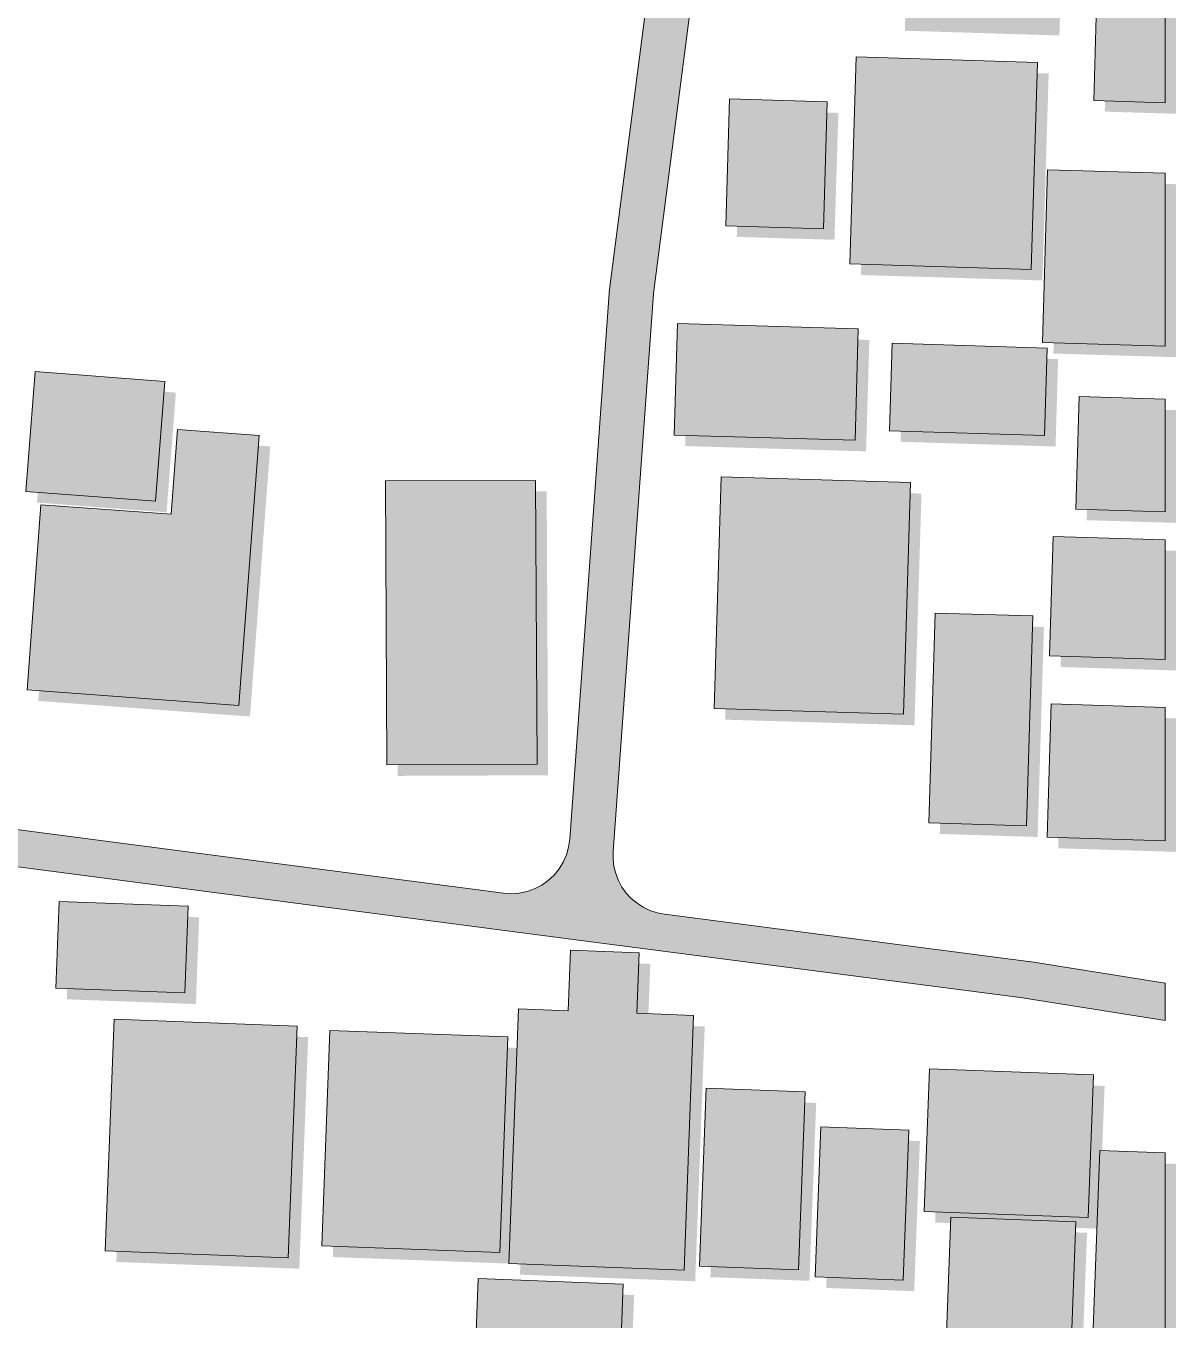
# Model space of a CAD drawing. Header units: metres. Extents: x 305859 to 307221, y 9155922 to 9156786.
# Drawn here: x 307112.7 to 307190.8, y 9156401.9 to 9156489.8 of the extents above; entities that cross this region are included whole.
import ezdxf

# ---------------------------------------------------------------- set-up
doc = ezdxf.new("R2010")
doc.units = ezdxf.units.M
for name, color, linetype, lineweight, true_color in [('B-BAYANGAN', 7, 'Continuous', 0, 0x76786c), ('J-PERKERASAN_JALAN', 7, 'Continuous', 9, 0x989896), ('K-BANGUNAN_LUAR_TAPAK', 7, 'Continuous', 9, 0xdedede)]:
    doc.layers.add(name, color=color, linetype=linetype, lineweight=lineweight, true_color=true_color)

msp = doc.modelspace()

# ---------------------------------------------------------------- hatches: boundary and pattern name
at = {"layer": 'B-BAYANGAN', "true_color": 0x76786c}
h = msp.add_hatch(color=8, dxfattribs=at)
h.dxf.hatch_style = 1
h.paths.add_polyline_path([(307183.159, 9156500.017), (307182.827, 9156489.176), (307172.332, 9156489.499), (307172.663, 9156500.328), (307183.159, 9156500.017)])
h = msp.add_hatch(color=8, dxfattribs=at)
h.dxf.hatch_style = 1
h.paths.add_polyline_path([(307190.75, 9156491.22), (307190.75, 9156483.858), (307185.905, 9156484.002), (307186.129, 9156491.358), (307190.75, 9156491.22)])
h = msp.add_hatch(color=8, dxfattribs=at)
h.dxf.hatch_style = 1
h.paths.add_polyline_path([(307182.099, 9156486.596), (307181.67, 9156472.537), (307169.354, 9156472.908), (307169.782, 9156486.967), (307182.099, 9156486.596)])
h = msp.add_hatch(color=8, dxfattribs=at)
h.dxf.hatch_style = 1
h.paths.add_polyline_path([(307167.819, 9156483.917), (307167.556, 9156475.3), (307160.923, 9156475.495), (307161.187, 9156484.112), (307167.819, 9156483.917)])
h = msp.add_hatch(color=8, dxfattribs=at)
h.dxf.hatch_style = 1
h.paths.add_polyline_path([(307190.75, 9156479.073), (307190.75, 9156467.326), (307182.418, 9156467.574), (307182.779, 9156479.311), (307190.75, 9156479.073)])
h = msp.add_hatch(color=8, dxfattribs=at)
h.dxf.hatch_style = 1
h.paths.add_polyline_path([(307169.923, 9156468.497), (307169.7, 9156460.931), (307157.417, 9156461.29), (307157.651, 9156468.867), (307169.923, 9156468.497)])
h = msp.add_hatch(color=8, dxfattribs=at)
h.dxf.hatch_style = 1
h.paths.add_polyline_path([(307182.74, 9156467.2), (307182.565, 9156461.26), (307172.048, 9156461.582), (307172.222, 9156467.522), (307182.74, 9156467.2)])
h = msp.add_hatch(color=8, dxfattribs=at)
h.dxf.hatch_style = 1
h.paths.add_polyline_path([(307122.841, 9156464.922), (307122.212, 9156456.79), (307113.414, 9156457.451), (307114.043, 9156465.594), (307122.841, 9156464.922)])
h = msp.add_hatch(color=8, dxfattribs=at)
h.dxf.hatch_style = 1
h.paths.add_polyline_path([(307190.75, 9156463.729), (307190.75, 9156456.074), (307184.682, 9156456.258), (307184.916, 9156463.901), (307190.75, 9156463.729)])
h = msp.add_hatch(color=8, dxfattribs=at)
h.dxf.hatch_style = 1
h.paths.add_polyline_path([(307123.693, 9156461.674), (307129.245, 9156461.265), (307127.874, 9156442.921), (307113.502, 9156443.98), (307114.433, 9156456.559), (307123.275, 9156455.91), (307123.693, 9156461.674)])
h = msp.add_hatch(color=8, dxfattribs=at)
h.dxf.hatch_style = 1
h.paths.add_polyline_path([(307173.463, 9156458.059), (307172.986, 9156442.33), (307160.14, 9156442.709), (307160.617, 9156458.45), (307173.463, 9156458.059)])
h = msp.add_hatch(color=8, dxfattribs=at)
h.dxf.hatch_style = 1
h.paths.add_polyline_path([(307148.017, 9156458.211), (307148.117, 9156438.933), (307137.91, 9156438.892), (307137.82, 9156458.169), (307148.017, 9156458.211)])
h = msp.add_hatch(color=8, dxfattribs=at)
h.dxf.hatch_style = 1
h.paths.add_polyline_path([(307190.75, 9156454.178), (307190.75, 9156446.052), (307182.913, 9156446.285), (307183.156, 9156454.405), (307190.75, 9156454.178)])
h = msp.add_hatch(color=8, dxfattribs=at)
h.dxf.hatch_style = 1
h.paths.add_polyline_path([(307181.776, 9156449.002), (307181.349, 9156434.743), (307174.705, 9156434.949), (307175.133, 9156449.196), (307181.776, 9156449.002)])
h = msp.add_hatch(color=8, dxfattribs=at)
h.dxf.hatch_style = 1
h.paths.add_polyline_path([(307190.75, 9156442.796), (307190.75, 9156433.731), (307182.742, 9156433.975), (307183.014, 9156443.023), (307190.75, 9156442.796)])
h = msp.add_hatch(color=8, dxfattribs=at)
h.dxf.hatch_style = 1
h.paths.add_polyline_path([(307124.42, 9156429.281), (307124.201, 9156423.396), (307115.438, 9156423.715), (307115.668, 9156429.611), (307124.42, 9156429.281)])
h = msp.add_hatch(color=8, dxfattribs=at)
h.dxf.hatch_style = 1
h.paths.add_polyline_path([(307150.226, 9156422.186), (307150.386, 9156426.301), (307155.054, 9156426.121), (307154.894, 9156422.017), (307158.746, 9156421.866), (307158.099, 9156404.566), (307146.202, 9156405.015), (307146.849, 9156422.316), (307150.226, 9156422.186)])
h = msp.add_hatch(color=8, dxfattribs=at)
h.dxf.hatch_style = 1
h.paths.add_polyline_path([(307131.824, 9156421.149), (307131.226, 9156405.419), (307118.799, 9156405.877), (307119.397, 9156421.618), (307131.824, 9156421.149)])
h = msp.add_hatch(color=8, dxfattribs=at)
h.dxf.hatch_style = 1
h.paths.add_polyline_path([(307146.139, 9156420.411), (307145.581, 9156405.765), (307133.496, 9156406.213), (307134.054, 9156420.859), (307146.139, 9156420.411)])
h = msp.add_hatch(color=8, dxfattribs=at)
h.dxf.hatch_style = 1
h.paths.add_polyline_path([(307185.897, 9156417.829), (307185.528, 9156408.139), (307174.392, 9156408.558), (307174.761, 9156418.237), (307185.897, 9156417.829)])
h = msp.add_hatch(color=8, dxfattribs=at)
h.dxf.hatch_style = 1
h.paths.add_polyline_path([(307166.315, 9156416.677), (307165.856, 9156404.597), (307159.135, 9156404.846), (307159.594, 9156416.926), (307166.315, 9156416.677)])
h = msp.add_hatch(color=8, dxfattribs=at)
h.dxf.hatch_style = 1
h.paths.add_polyline_path([(307173.355, 9156414.084), (307172.966, 9156403.896), (307166.995, 9156404.115), (307167.373, 9156414.314), (307173.355, 9156414.084)])
h = msp.add_hatch(color=8, dxfattribs=at)
h.dxf.hatch_style = 1
h.paths.add_polyline_path([(307190.75, 9156412.536), (307190.75, 9156393.195), (307185.599, 9156393.385), (307186.326, 9156412.699), (307190.75, 9156412.536)])
h = msp.add_hatch(color=8, dxfattribs=at)
h.dxf.hatch_style = 1
h.paths.add_polyline_path([(307184.702, 9156407.859), (307184.243, 9156395.713), (307175.745, 9156396.021), (307176.204, 9156408.167), (307184.702, 9156407.859)])
h = msp.add_hatch(color=8, dxfattribs=at)
h.dxf.hatch_style = 1
h.paths.add_polyline_path([(307153.954, 9156403.631), (307153.685, 9156396.396), (307143.841, 9156396.755), (307144.109, 9156404), (307153.954, 9156403.631)])
at = {"layer": 'J-PERKERASAN_JALAN', "true_color": 0xa8a8a6}
h = msp.add_hatch(color=253, dxfattribs=at)
h.dxf.hatch_style = 1
h.paths.add_polyline_path([(307070.128, 9156531.936), (307076.35, 9156531.184), (307076.8, 9156531.155), (307097.857, 9156530.995), (307098.522, 9156531.046), (307105.383, 9156532.148), (307105.867, 9156532.257), (307106.333, 9156532.424), (307106.775, 9156532.649), (307109.222, 9156534.087), (307109.588, 9156534.33), (307116.296, 9156539.338), (307116.368, 9156539.389), (307116.52, 9156539.483), (307116.599, 9156539.525), (307119.558, 9156541.001), (307119.64, 9156541.039), (307119.786, 9156541.097), (307119.915, 9156541.134), (307120.07, 9156541.164), (307120.159, 9156541.176), (307125.955, 9156541.775), (307126.076, 9156541.784), (307126.319, 9156541.779), (307126.44, 9156541.766), (307130.73, 9156541.158), (307131.258, 9156541.118), (307131.787, 9156541.149), (307132.308, 9156541.25), (307132.81, 9156541.418), (307133.286, 9156541.651), (307133.727, 9156541.945), (307134.125, 9156542.295), (307134.473, 9156542.695), (307134.766, 9156543.137), (307134.997, 9156543.614), (307135.163, 9156544.117), (307135.262, 9156544.638), (307135.291, 9156545.167), (307134.873, 9156579.589), (307134.87, 9156579.698), (307132.836, 9156631.279), (307132.84, 9156631.402), (307132.962, 9156631.415), (307135.698, 9156631.523), (307135.821, 9156631.519), (307135.834, 9156631.397), (307137.87, 9156579.755), (307137.871, 9156579.728), (307137.871, 9156579.714), (307137.872, 9156579.687), (307138.312, 9156543.45), (307138.35, 9156542.941), (307138.454, 9156542.441), (307138.62, 9156541.958), (307138.847, 9156541.5), (307139.13, 9156541.075), (307139.465, 9156540.689), (307139.846, 9156540.349), (307140.268, 9156540.061), (307140.722, 9156539.828), (307141.203, 9156539.655), (307141.702, 9156539.546), (307159.498, 9156536.803), (307159.591, 9156536.787), (307159.772, 9156536.741), (307159.861, 9156536.712), (307160.671, 9156536.425), (307160.753, 9156536.394), (307160.914, 9156536.32), (307160.992, 9156536.278), (307161.743, 9156535.85), (307161.821, 9156535.803), (307161.952, 9156535.713), (307162.056, 9156535.625), (307162.152, 9156535.528), (307162.238, 9156535.423), (307162.328, 9156535.292), (307162.374, 9156535.214), (307162.792, 9156534.463), (307162.842, 9156534.366), (307162.916, 9156534.19), (307162.963, 9156534.034), (307162.997, 9156533.846), (307163.008, 9156533.738), (307163.082, 9156532.691), (307163.087, 9156532.593), (307163.082, 9156532.398), (307163.072, 9156532.301), (307161.925, 9156523.108), (307155.298, 9156471.844), (307155.276, 9156471.621), (307152.53, 9156433.749), (307152.526, 9156433.244), (307152.584, 9156432.743), (307152.706, 9156432.254), (307152.888, 9156431.784), (307153.128, 9156431.34), (307153.421, 9156430.93), (307153.764, 9156430.56), (307154.151, 9156430.236), (307154.575, 9156429.964), (307155.031, 9156429.747), (307155.51, 9156429.589), (307156.005, 9156429.493), (307180.722, 9156426.283), (307180.741, 9156426.28), (307180.79, 9156426.273), (307190, 9156424.811), (307190, 9156422.279), (307180.452, 9156423.795), (307180.34, 9156423.811), (307150.518, 9156427.684), (307111.762, 9156432.756), (307111.258, 9156432.79), (307110.754, 9156432.76), (307110.258, 9156432.667), (307109.777, 9156432.512), (307109.32, 9156432.297), (307108.893, 9156432.027), (307108.504, 9156431.705), (307108.159, 9156431.337), (307107.862, 9156430.928), (307107.62, 9156430.485), (307107.435, 9156430.015), (307107.311, 9156429.525), (307107.25, 9156429.024), (307104.474, 9156381.575), (307104.477, 9156381.054), (307104.548, 9156380.538), (307104.686, 9156380.035), (307104.888, 9156379.555), (307105.15, 9156379.105), (307105.469, 9156378.693), (307105.838, 9156378.326), (307106.252, 9156378.01), (307106.704, 9156377.751), (307107.185, 9156377.552), (307107.688, 9156377.417), (307108.205, 9156377.35), (307108.726, 9156377.349), (307109.317, 9156377.388), (307109.431, 9156377.392), (307109.459, 9156377.392), (307109.573, 9156377.39), (307134.899, 9156376.146), (307165.309, 9156374.679), (307165.415, 9156374.671), (307165.441, 9156374.669), (307165.547, 9156374.655), (307167.247, 9156374.39), (307167.325, 9156374.376), (307167.465, 9156374.341), (307167.576, 9156374.301), (307167.682, 9156374.251), (307167.807, 9156374.178), (307167.872, 9156374.134), (307168.522, 9156373.663), (307168.591, 9156373.611), (307168.709, 9156373.505), (307168.796, 9156373.41), (307168.872, 9156373.307), (307168.938, 9156373.196), (307169.004, 9156373.051), (307169.033, 9156372.97), (307169.335, 9156372.074), (307169.361, 9156371.992), (307169.396, 9156371.836), (307169.411, 9156371.708), (307169.413, 9156371.548), (307169.408, 9156371.462), (307168.221, 9156358.299), (307168.209, 9156357.764), (307168.268, 9156357.232), (307168.398, 9156356.713), (307168.596, 9156356.216), (307168.859, 9156355.749), (307169.181, 9156355.322), (307169.558, 9156354.942), (307169.982, 9156354.615), (307170.445, 9156354.348), (307170.941, 9156354.145), (307171.459, 9156354.01), (307171.99, 9156353.946), (307190, 9156352.975), (307190, 9156349.97), (307171.966, 9156350.943), (307171.429, 9156350.936), (307170.897, 9156350.856), (307170.381, 9156350.707), (307169.89, 9156350.489), (307169.432, 9156350.208), (307169.016, 9156349.868), (307168.65, 9156349.475), (307168.339, 9156349.037), (307168.09, 9156348.561), (307167.907, 9156348.055), (307167.793, 9156347.53), (307167.751, 9156346.995), (307167.449, 9156320.799), (307167.474, 9156320.297), (307167.563, 9156319.803), (307167.712, 9156319.323), (307167.921, 9156318.866), (307168.185, 9156318.439), (307168.501, 9156318.048), (307168.863, 9156317.7), (307169.266, 9156317.4), (307169.703, 9156317.153), (307170.168, 9156316.963), (307170.653, 9156316.832), (307171.15, 9156316.764), (307190, 9156315.355), (307190, 9156312.347), (307171.479, 9156313.731), (307170.943, 9156313.735), (307170.411, 9156313.667), (307169.893, 9156313.529), (307169.398, 9156313.322), (307168.935, 9156313.052), (307168.513, 9156312.722), (307168.138, 9156312.338), (307167.818, 9156311.908), (307167.559, 9156311.439), (307167.364, 9156310.939), (307167.239, 9156310.418), (307167.184, 9156309.885), (307166.745, 9156297.646), (307166.74, 9156297.557), (307166.721, 9156297.403), (307166.693, 9156297.274), (307166.647, 9156297.126), (307166.615, 9156297.043), (307166.074, 9156295.728), (307166.029, 9156295.627), (307165.937, 9156295.459), (307165.826, 9156295.301), (307165.756, 9156295.217), (307164.873, 9156294.211), (307164.799, 9156294.131), (307164.657, 9156294.002), (307164.503, 9156293.889), (307164.41, 9156293.832), (307159.144, 9156290.807), (307158.682, 9156290.497), (307158.268, 9156290.126), (307157.909, 9156289.701), (307157.612, 9156289.23), (307157.384, 9156288.723), (307157.228, 9156288.189), (307157.148, 9156287.639), (307156.348, 9156277.001), (307156.343, 9156276.468), (307156.41, 9156275.938), (307156.547, 9156275.422), (307156.751, 9156274.929), (307157.019, 9156274.468), (307157.345, 9156274.046), (307157.726, 9156273.671), (307158.152, 9156273.351), (307158.618, 9156273.09), (307159.114, 9156272.893), (307159.632, 9156272.764), (307160.162, 9156272.705), (307181.327, 9156271.782), (307181.448, 9156271.779), (307183.857, 9156271.747), (307183.95, 9156271.743), (307184.134, 9156271.724), (307184.225, 9156271.707), (307187.132, 9156271.122), (307187.256, 9156271.093), (307187.318, 9156271.076), (307187.44, 9156271.039), (307190, 9156270.172), (307190, 9156267.004), (307186.751, 9156268.105), (307186.257, 9156268.238), (307184.088, 9156268.675), (307183.352, 9156268.753), (307181.34, 9156268.78), (307181.31, 9156268.781), (307181.295, 9156268.781), (307181.265, 9156268.782), (307159.192, 9156269.745), (307158.668, 9156269.733), (307158.15, 9156269.653), (307157.647, 9156269.506), (307157.167, 9156269.295), (307156.719, 9156269.022), (307156.311, 9156268.694), (307155.949, 9156268.315), (307155.64, 9156267.892), (307155.389, 9156267.432), (307155.2, 9156266.943), (307155.077, 9156266.433), (307150.973, 9156242.82), (307150.956, 9156242.73), (307150.914, 9156242.576), (307150.867, 9156242.448), (307150.808, 9156242.325), (307150.727, 9156242.188), (307150.675, 9156242.113), (307149.609, 9156240.645), (307149.554, 9156240.573), (307149.448, 9156240.452), (307149.349, 9156240.358), (307149.241, 9156240.273), (307149.126, 9156240.198), (307148.985, 9156240.124), (307148.901, 9156240.087), (307147.35, 9156239.443), (307147.253, 9156239.406), (307147.08, 9156239.354), (307146.903, 9156239.32), (307146.8, 9156239.309), (307111.268, 9156236.347), (307111.104, 9156236.33), (307107.891, 9156235.928), (307107.16, 9156235.766), (307104.576, 9156234.933), (307104.109, 9156234.749), (307093.681, 9156229.872), (307093.598, 9156229.836), (307093.45, 9156229.782), (307093.298, 9156229.742), (307093.21, 9156229.725), (307090.922, 9156229.339), (307090.888, 9156229.333), (307090.872, 9156229.331), (307090.838, 9156229.326), (307088.488, 9156229.011), (307088.457, 9156229.007), (307088.441, 9156229.005), (307088.41, 9156229.002), (307070.128, 9156227.135), (307070.128, 9156230.15), (307088.035, 9156231.979), (307088.16, 9156231.994), (307090.363, 9156232.289), (307090.498, 9156232.31), (307092.017, 9156232.566), (307092.543, 9156232.692), (307093.046, 9156232.887), (307103.095, 9156237.587), (307103.21, 9156237.636), (307103.268, 9156237.659), (307103.387, 9156237.701), (307106.687, 9156238.765), (307106.777, 9156238.792), (307106.96, 9156238.833), (307107.053, 9156238.846), (307110.824, 9156239.318), (307110.865, 9156239.323), (307110.885, 9156239.325), (307110.926, 9156239.329), (307144.777, 9156242.151), (307145.297, 9156242.229), (307145.803, 9156242.375), (307146.284, 9156242.585), (307146.734, 9156242.857), (307147.145, 9156243.186), (307147.509, 9156243.566), (307147.82, 9156243.99), (307148.072, 9156244.451), (307148.262, 9156244.941), (307148.386, 9156245.452), (307152.903, 9156271.448), (307152.951, 9156271.833), (307154.309, 9156289.897), (307154.318, 9156289.989), (307154.345, 9156290.148), (307154.381, 9156290.282), (307154.429, 9156290.412), (307154.498, 9156290.558), (307154.544, 9156290.638), (307154.977, 9156291.365), (307155.029, 9156291.449), (307155.132, 9156291.587), (307155.247, 9156291.715), (307155.318, 9156291.783), (307156.011, 9156292.413), (307156.093, 9156292.484), (307156.268, 9156292.611), (307156.36, 9156292.667), (307161.791, 9156295.788), (307162.214, 9156296.067), (307162.597, 9156296.398), (307162.936, 9156296.775), (307163.224, 9156297.191), (307163.458, 9156297.64), (307163.632, 9156298.116), (307163.746, 9156298.609), (307163.796, 9156299.113), (307164.388, 9156315.64), (307164.39, 9156315.736), (307164.796, 9156350.911), (307164.804, 9156351.018), (307164.814, 9156351.195), (307164.818, 9156351.302), (307164.959, 9156352.737), (307164.971, 9156352.836), (307165.005, 9156353.008), (307165.05, 9156353.151), (307165.06, 9156353.176), (307165.255, 9156353.761), (307165.357, 9156354.369), (307166.58, 9156367.944), (307166.593, 9156368.481), (307166.533, 9156369.014), (307166.402, 9156369.535), (307166.202, 9156370.034), (307165.938, 9156370.501), (307165.613, 9156370.929), (307165.234, 9156371.31), (307164.808, 9156371.636), (307164.341, 9156371.902), (307163.843, 9156372.103), (307163.323, 9156372.236), (307162.789, 9156372.298), (307134.785, 9156373.649), (307134.781, 9156373.649), (307110.349, 9156374.849), (307109.843, 9156374.841), (307109.342, 9156374.77), (307108.854, 9156374.637), (307108.387, 9156374.443), (307107.948, 9156374.191), (307107.223, 9156373.712), (307107.137, 9156373.659), (307107.116, 9156373.646), (307107.027, 9156373.596), (307106.794, 9156373.475), (307106.724, 9156373.44), (307106.589, 9156373.385), (307106.476, 9156373.351), (307106.333, 9156373.322), (307106.255, 9156373.312), (307106.023, 9156373.288), (307105.937, 9156373.281), (307105.748, 9156373.281), (307105.662, 9156373.288), (307103.385, 9156373.522), (307103.311, 9156373.532), (307103.175, 9156373.558), (307103.068, 9156373.589), (307102.963, 9156373.63), (307102.84, 9156373.691), (307102.775, 9156373.729), (307102.389, 9156373.967), (307102.323, 9156374.009), (307102.209, 9156374.095), (307102.123, 9156374.174), (307102.044, 9156374.26), (307101.958, 9156374.374), (307101.915, 9156374.439), (307101.753, 9156374.703), (307101.714, 9156374.769), (307101.651, 9156374.895), (307101.601, 9156375.027), (307101.578, 9156375.1), (307101.503, 9156375.361), (307101.476, 9156375.466), (307101.274, 9156376.055), (307101.168, 9156376.301), (307101.167, 9156376.423), (307104.308, 9156430.107), (307104.304, 9156430.643), (307104.227, 9156431.174), (307104.081, 9156431.689), (307103.866, 9156432.181), (307103.588, 9156432.639), (307103.251, 9156433.057), (307102.862, 9156433.425), (307102.426, 9156433.738), (307101.953, 9156433.99), (307101.45, 9156434.176), (307100.927, 9156434.293), (307070.128, 9156439.059), (307070.128, 9156441.589), (307106.214, 9156436.005), (307106.306, 9156435.992), (307145.075, 9156430.918), (307145.617, 9156430.884), (307146.158, 9156430.924), (307146.688, 9156431.037), (307147.199, 9156431.22), (307147.68, 9156431.471), (307148.122, 9156431.784), (307148.518, 9156432.155), (307148.861, 9156432.575), (307149.143, 9156433.039), (307149.36, 9156433.536), (307149.508, 9156434.058), (307149.584, 9156434.595), (307152.293, 9156471.964), (307152.298, 9156472.02), (307152.3, 9156472.048), (307152.307, 9156472.103), (307158.946, 9156523.465), (307158.948, 9156523.482), (307159.737, 9156529.8), (307159.767, 9156530.313), (307159.732, 9156530.825), (307159.632, 9156531.329), (307159.467, 9156531.816), (307159.242, 9156532.277), (307158.959, 9156532.706), (307158.624, 9156533.095), (307158.242, 9156533.438), (307157.819, 9156533.73), (307157.362, 9156533.964), (307156.878, 9156534.138), (307156.377, 9156534.249), (307136.673, 9156537.285), (307136.625, 9156537.292), (307126.626, 9156538.709), (307126.14, 9156538.748), (307125.653, 9156538.728), (307121.417, 9156538.29), (307120.944, 9156538.212), (307120.484, 9156538.078), (307120.043, 9156537.89), (307118.339, 9156537.04), (307117.732, 9156536.666), (307111.184, 9156531.778), (307111.094, 9156531.714), (307111.049, 9156531.684), (307110.955, 9156531.626), (307107.443, 9156529.561), (307107.362, 9156529.516), (307107.215, 9156529.447), (307107.084, 9156529.4), (307106.926, 9156529.359), (307106.835, 9156529.342), (307098.585, 9156528.018), (307098.502, 9156528.006), (307098.336, 9156527.993), (307098.253, 9156527.992), (307076.523, 9156528.158), (307076.411, 9156528.162), (307076.355, 9156528.165), (307076.242, 9156528.175), (307070.128, 9156528.915), (307070.128, 9156531.936)])
at = {"layer": 'K-BANGUNAN_LUAR_TAPAK', "true_color": 0xececea}
h = msp.add_hatch(color=7, dxfattribs=at)
h.dxf.hatch_style = 1
h.paths.add_polyline_path([(307190, 9156491.97), (307190, 9156484.608), (307185.155, 9156484.752), (307185.379, 9156492.108), (307190, 9156491.97)])
h = msp.add_hatch(color=7, dxfattribs=at)
h.dxf.hatch_style = 1
h.paths.add_polyline_path([(307181.349, 9156487.346), (307180.92, 9156473.287), (307168.604, 9156473.658), (307169.032, 9156487.717), (307181.349, 9156487.346)])
h = msp.add_hatch(color=7, dxfattribs=at)
h.dxf.hatch_style = 1
h.paths.add_polyline_path([(307167.069, 9156484.667), (307166.806, 9156476.05), (307160.173, 9156476.245), (307160.437, 9156484.862), (307167.069, 9156484.667)])
h = msp.add_hatch(color=7, dxfattribs=at)
h.dxf.hatch_style = 1
h.paths.add_polyline_path([(307190, 9156479.823), (307190, 9156468.076), (307181.668, 9156468.324), (307182.029, 9156480.061), (307190, 9156479.823)])
h = msp.add_hatch(color=7, dxfattribs=at)
h.dxf.hatch_style = 1
h.paths.add_polyline_path([(307169.173, 9156469.247), (307168.95, 9156461.681), (307156.667, 9156462.04), (307156.901, 9156469.617), (307169.173, 9156469.247)])
h = msp.add_hatch(color=7, dxfattribs=at)
h.dxf.hatch_style = 1
h.paths.add_polyline_path([(307181.99, 9156467.95), (307181.815, 9156462.01), (307171.298, 9156462.332), (307171.472, 9156468.272), (307181.99, 9156467.95)])
h = msp.add_hatch(color=7, dxfattribs=at)
h.dxf.hatch_style = 1
h.paths.add_polyline_path([(307122.091, 9156465.672), (307121.462, 9156457.54), (307112.664, 9156458.201), (307113.293, 9156466.344), (307122.091, 9156465.672)])
h = msp.add_hatch(color=7, dxfattribs=at)
h.dxf.hatch_style = 1
h.paths.add_polyline_path([(307190, 9156464.479), (307190, 9156456.824), (307183.932, 9156457.008), (307184.166, 9156464.651), (307190, 9156464.479)])
h = msp.add_hatch(color=7, dxfattribs=at)
h.dxf.hatch_style = 1
h.paths.add_polyline_path([(307122.943, 9156462.424), (307128.495, 9156462.015), (307127.124, 9156443.671), (307112.752, 9156444.73), (307113.683, 9156457.309), (307122.525, 9156456.66), (307122.943, 9156462.424)])
h = msp.add_hatch(color=7, dxfattribs=at)
h.dxf.hatch_style = 1
h.paths.add_polyline_path([(307147.267, 9156458.961), (307147.367, 9156439.683), (307137.16, 9156439.642), (307137.07, 9156458.919), (307147.267, 9156458.961)])
h = msp.add_hatch(color=7, dxfattribs=at)
h.dxf.hatch_style = 1
h.paths.add_polyline_path([(307172.713, 9156458.809), (307172.236, 9156443.08), (307159.39, 9156443.459), (307159.867, 9156459.2), (307172.713, 9156458.809)])
h = msp.add_hatch(color=7, dxfattribs=at)
h.dxf.hatch_style = 1
h.paths.add_polyline_path([(307190, 9156454.928), (307190, 9156446.802), (307182.163, 9156447.035), (307182.406, 9156455.155), (307190, 9156454.928)])
h = msp.add_hatch(color=7, dxfattribs=at)
h.dxf.hatch_style = 1
h.paths.add_polyline_path([(307181.026, 9156449.752), (307180.599, 9156435.493), (307173.955, 9156435.699), (307174.383, 9156449.946), (307181.026, 9156449.752)])
h = msp.add_hatch(color=7, dxfattribs=at)
h.dxf.hatch_style = 1
h.paths.add_polyline_path([(307190, 9156443.546), (307190, 9156434.481), (307181.992, 9156434.725), (307182.264, 9156443.773), (307190, 9156443.546)])
h = msp.add_hatch(color=7, dxfattribs=at)
h.dxf.hatch_style = 1
h.paths.add_polyline_path([(307123.67, 9156430.031), (307123.451, 9156424.146), (307114.688, 9156424.465), (307114.918, 9156430.361), (307123.67, 9156430.031)])
h = msp.add_hatch(color=7, dxfattribs=at)
h.dxf.hatch_style = 1
h.paths.add_polyline_path([(307149.476, 9156422.936), (307149.636, 9156427.051), (307154.304, 9156426.871), (307154.144, 9156422.767), (307157.996, 9156422.616), (307157.349, 9156405.316), (307145.452, 9156405.765), (307146.099, 9156423.066), (307149.476, 9156422.936)])
h = msp.add_hatch(color=7, dxfattribs=at)
h.dxf.hatch_style = 1
h.paths.add_polyline_path([(307131.074, 9156421.899), (307130.476, 9156406.169), (307118.049, 9156406.627), (307118.647, 9156422.368), (307131.074, 9156421.899)])
h = msp.add_hatch(color=7, dxfattribs=at)
h.dxf.hatch_style = 1
h.paths.add_polyline_path([(307145.389, 9156421.161), (307144.831, 9156406.515), (307132.746, 9156406.963), (307133.304, 9156421.609), (307145.389, 9156421.161)])
h = msp.add_hatch(color=7, dxfattribs=at)
h.dxf.hatch_style = 1
h.paths.add_polyline_path([(307185.147, 9156418.579), (307184.778, 9156408.889), (307173.642, 9156409.308), (307174.011, 9156418.987), (307185.147, 9156418.579)])
h = msp.add_hatch(color=7, dxfattribs=at)
h.dxf.hatch_style = 1
h.paths.add_polyline_path([(307165.565, 9156417.427), (307165.106, 9156405.347), (307158.385, 9156405.596), (307158.844, 9156417.676), (307165.565, 9156417.427)])
h = msp.add_hatch(color=7, dxfattribs=at)
h.dxf.hatch_style = 1
h.paths.add_polyline_path([(307172.605, 9156414.834), (307172.216, 9156404.646), (307166.245, 9156404.865), (307166.623, 9156415.064), (307172.605, 9156414.834)])
h = msp.add_hatch(color=7, dxfattribs=at)
h.dxf.hatch_style = 1
h.paths.add_polyline_path([(307190, 9156413.286), (307190, 9156393.945), (307184.849, 9156394.135), (307185.576, 9156413.449), (307190, 9156413.286)])
h = msp.add_hatch(color=7, dxfattribs=at)
h.dxf.hatch_style = 1
h.paths.add_polyline_path([(307183.952, 9156408.609), (307183.493, 9156396.463), (307174.995, 9156396.771), (307175.454, 9156408.917), (307183.952, 9156408.609)])
h = msp.add_hatch(color=7, dxfattribs=at)
h.dxf.hatch_style = 1
h.paths.add_polyline_path([(307153.204, 9156404.381), (307152.935, 9156397.146), (307143.091, 9156397.505), (307143.359, 9156404.75), (307153.204, 9156404.381)])

# ---------------------------------------------------------------- linework, layer by layer
at = {"layer": 'J-PERKERASAN_JALAN', "color": 8, "lineweight": 13, "true_color": 0x787876}
for points in [[(307005.52, 9156451.587), (307106.214, 9156436.005), (307106.306, 9156435.992), (307145.075, 9156430.918), (307145.617, 9156430.884), (307146.158, 9156430.924), (307146.688, 9156431.037), (307147.199, 9156431.22), (307147.68, 9156431.471), (307148.122, 9156431.784), (307148.518, 9156432.155), (307148.861, 9156432.575), (307149.143, 9156433.039), (307149.36, 9156433.536), (307149.508, 9156434.058), (307149.584, 9156434.595), (307152.293, 9156471.964), (307152.298, 9156472.02), (307152.3, 9156472.048), (307152.307, 9156472.103), (307158.946, 9156523.465)], [(307161.925, 9156523.108), (307155.298, 9156471.844), (307155.276, 9156471.621), (307152.53, 9156433.749), (307152.526, 9156433.244), (307152.584, 9156432.743), (307152.706, 9156432.254), (307152.888, 9156431.784), (307153.128, 9156431.34), (307153.421, 9156430.93), (307153.764, 9156430.56), (307154.151, 9156430.236), (307154.575, 9156429.964), (307155.031, 9156429.747), (307155.51, 9156429.589), (307156.005, 9156429.493), (307180.722, 9156426.283), (307180.741, 9156426.28), (307180.79, 9156426.273), (307190, 9156424.811), (307190, 9156422.279), (307180.452, 9156423.795), (307180.34, 9156423.811), (307150.518, 9156427.684), (307111.762, 9156432.756)]]:
    msp.add_lwpolyline(points, dxfattribs=at)
at = {"layer": 'K-BANGUNAN_LUAR_TAPAK', "color": 253, "lineweight": 9, "true_color": 0xb0b0ae}
for points in [[(307190, 9156491.97), (307190, 9156484.608), (307185.155, 9156484.752), (307185.379, 9156492.108), (307190, 9156491.97)], [(307181.349, 9156487.346), (307180.92, 9156473.287), (307168.604, 9156473.658), (307169.032, 9156487.717), (307181.349, 9156487.346)], [(307167.069, 9156484.667), (307166.806, 9156476.05), (307160.173, 9156476.245), (307160.437, 9156484.862), (307167.069, 9156484.667)], [(307190, 9156479.823), (307190, 9156468.076), (307181.668, 9156468.324), (307182.029, 9156480.061), (307190, 9156479.823)], [(307169.173, 9156469.247), (307168.95, 9156461.681), (307156.667, 9156462.04), (307156.901, 9156469.617), (307169.173, 9156469.247)], [(307181.99, 9156467.95), (307181.815, 9156462.01), (307171.298, 9156462.332), (307171.472, 9156468.272), (307181.99, 9156467.95)], [(307122.091, 9156465.672), (307121.462, 9156457.54), (307112.664, 9156458.201), (307113.293, 9156466.344), (307122.091, 9156465.672)], [(307190, 9156464.479), (307190, 9156456.824), (307183.932, 9156457.008), (307184.166, 9156464.651), (307190, 9156464.479)], [(307122.943, 9156462.424), (307128.495, 9156462.015), (307127.124, 9156443.671), (307112.752, 9156444.73), (307113.683, 9156457.309), (307122.525, 9156456.66), (307122.943, 9156462.424)], [(307147.267, 9156458.961), (307147.367, 9156439.683), (307137.16, 9156439.642), (307137.07, 9156458.919), (307147.267, 9156458.961)], [(307172.713, 9156458.809), (307172.236, 9156443.08), (307159.39, 9156443.459), (307159.867, 9156459.2), (307172.713, 9156458.809)], [(307190, 9156454.928), (307190, 9156446.802), (307182.163, 9156447.035), (307182.406, 9156455.155), (307190, 9156454.928)], [(307181.026, 9156449.752), (307180.599, 9156435.493), (307173.955, 9156435.699), (307174.383, 9156449.946), (307181.026, 9156449.752)], [(307190, 9156443.546), (307190, 9156434.481), (307181.992, 9156434.725), (307182.264, 9156443.773), (307190, 9156443.546)], [(307123.67, 9156430.031), (307123.451, 9156424.146), (307114.688, 9156424.465), (307114.918, 9156430.361), (307123.67, 9156430.031)], [(307149.476, 9156422.936), (307149.636, 9156427.051), (307154.304, 9156426.871), (307154.144, 9156422.767), (307157.996, 9156422.616), (307157.349, 9156405.316), (307145.452, 9156405.765), (307146.099, 9156423.066), (307149.476, 9156422.936)], [(307131.074, 9156421.899), (307130.476, 9156406.169), (307118.049, 9156406.627), (307118.647, 9156422.368), (307131.074, 9156421.899)], [(307145.389, 9156421.161), (307144.831, 9156406.515), (307132.746, 9156406.963), (307133.304, 9156421.609), (307145.389, 9156421.161)], [(307185.147, 9156418.579), (307184.778, 9156408.889), (307173.642, 9156409.308), (307174.011, 9156418.987), (307185.147, 9156418.579)], [(307165.565, 9156417.427), (307165.106, 9156405.347), (307158.385, 9156405.596), (307158.844, 9156417.676), (307165.565, 9156417.427)], [(307172.605, 9156414.834), (307172.216, 9156404.646), (307166.245, 9156404.865), (307166.623, 9156415.064), (307172.605, 9156414.834)], [(307190, 9156413.286), (307190, 9156393.945), (307184.849, 9156394.135), (307185.576, 9156413.449), (307190, 9156413.286)], [(307183.952, 9156408.609), (307183.493, 9156396.463), (307174.995, 9156396.771), (307175.454, 9156408.917), (307183.952, 9156408.609)], [(307153.204, 9156404.381), (307152.935, 9156397.146), (307143.091, 9156397.505), (307143.359, 9156404.75), (307153.204, 9156404.381)]]:
    msp.add_lwpolyline(points, close=True, dxfattribs=at)

doc.saveas('drawing.dxf')
